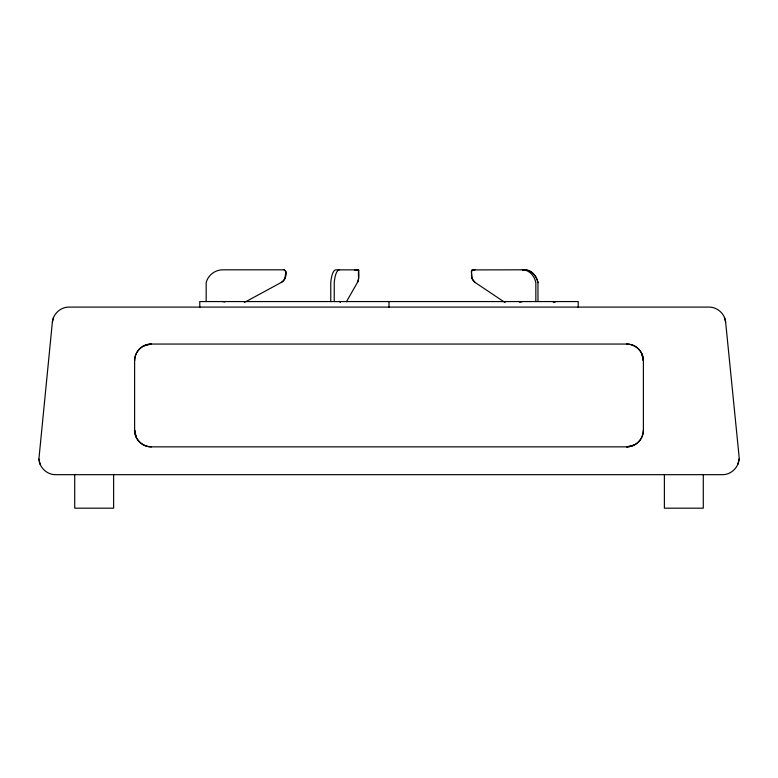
<?xml version="1.0" encoding="UTF-8"?>
<svg xmlns="http://www.w3.org/2000/svg" width="778" height="778" viewBox="0 0 778 778"><rect width="100%" height="100%" fill="white"/><g stroke="black" fill="none" stroke-linecap="round" stroke-linejoin="round"><path stroke-width="1.17" d="M38.9 459.039L52.359 322.189C53.06 313.865 60.674 306.97 69.028 307.096L708.972 307.096C717.326 306.97 724.94 313.865 725.641 322.189L739.051 456.248C740.218 465.75 731.952 474.881 722.383 474.668L55.617 474.668C47.069 474.804 39.347 467.578 38.9 459.039L40.193 464.456M737.807 464.456L739.1 459.039M52.359 322.189L53.556 317.424M357.481 282.375C360.272 277.697 357.773 258.918 358.6 278.495A8.383 2.587 -90 0 1 357.481 282.375L346.424 301.767M474.979 282.375A8.383 6.778 90 0 1 472.051 278.495L471.439 271.493L472.791 269.82L471.449 271.23L471.594 276.793L472.051 278.495L474.979 282.375L505.068 302.545M244.331 302.477L281.393 282.375C284.544 280.829 288.91 271.736 284.106 269.82L222.868 269.82A17.262 17.262 0 0 0 206.17 282.54L206.17 301.563M474.93 269.82L471.828 270.306M553.839 302.379L555.813 301.563A8.383 8.383 0 0 0 553.216 301.971M143.765 345.87L151.37 344.051L626.63 344.051A16.756 16.756 0 0 1 643.387 360.807L643.387 430.098A16.756 16.756 0 0 1 626.63 446.854L151.37 446.854A16.756 16.756 0 0 1 134.613 430.098L134.613 360.807A16.756 16.756 0 0 1 151.37 344.051A16.795 16.717 0 0 0 134.643 360.807M634.235 445.026L626.63 446.854A16.795 16.717 0 0 0 643.357 430.098M358.483 269.898L335.931 269.82A17.262 5.329 -90 0 0 330.767 282.54L330.767 301.563M472.372 269.898L524.479 269.82A17.262 13.965 -90 0 1 537.977 282.54L537.977 301.563M354.856 269.82L358.551 269.995M472.178 269.995L474.317 269.995M358.687 270.306L355.089 269.995M284.106 269.82L285.779 271.493L285.02 278.495A8.383 8.383 0 0 1 281.393 282.375M724.444 317.424L725.641 322.189M641.558 353.193L643.387 360.807M134.613 430.098L136.442 437.703M703.283 474.668L703.283 508.18L664.383 508.18L664.383 474.668M578.229 307.456L578.229 301.563L199.771 301.563L199.771 307.456M535.838 301.563L535.838 282.54A17.262 13.965 90 0 0 522.339 269.82A17.262 13.965 -90 0 1 525.947 270.394M389 301.563L389 307.456M334.239 301.563L334.239 282.54A17.262 5.329 90 0 1 339.393 269.82M113.617 474.668L113.617 508.18L74.717 508.18L74.717 474.668M524.479 269.82A17.262 13.965 90 0 1 537.977 282.54M519.801 302.477A8.383 6.778 90 0 1 522.884 301.563M339.189 301.563A8.383 2.587 90 0 1 340.365 302.477M222.187 301.563A8.383 8.383 0 0 1 224.784 301.971M151.37 446.883A16.795 16.717 0 0 1 134.643 430.098M626.63 344.022A16.795 16.717 0 0 1 643.357 360.807"/></g></svg>
